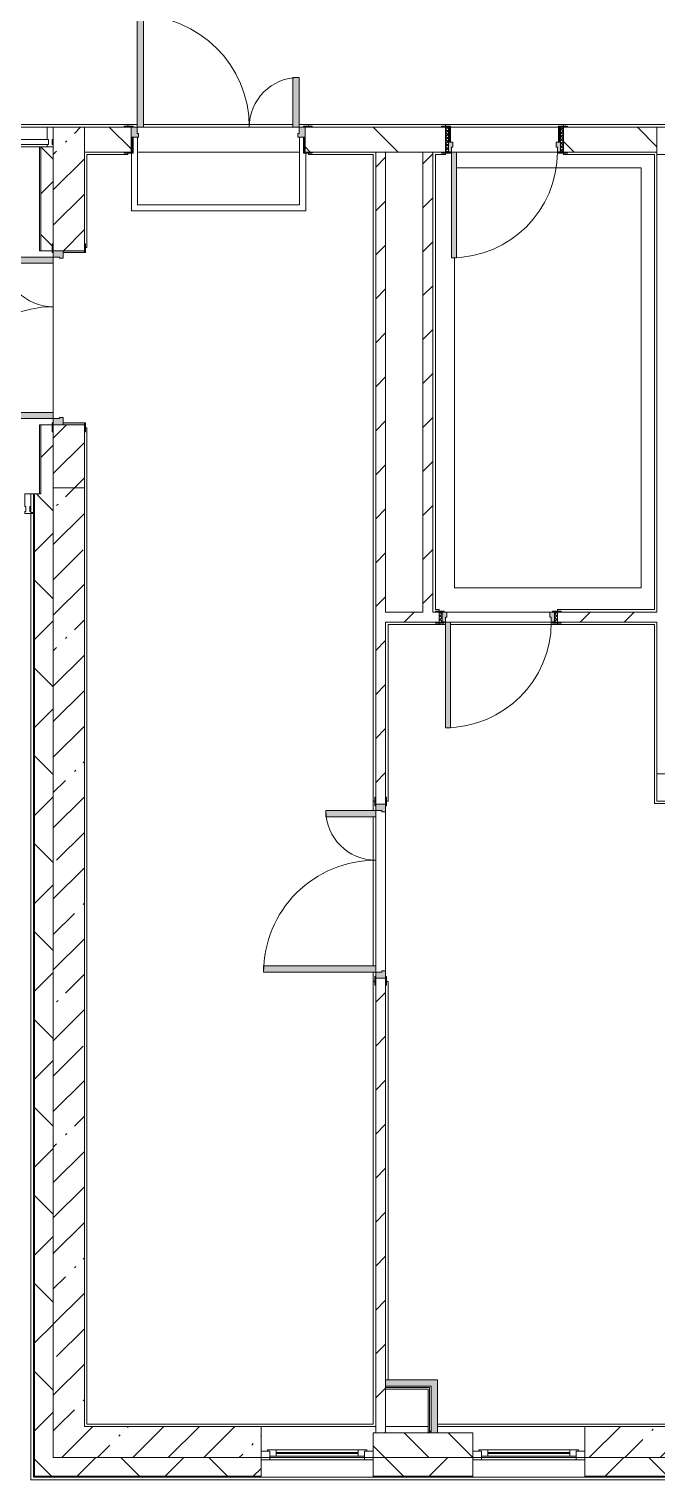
# Model space of a CAD drawing. Header units: millimetres. Extents: x -3708 to 187246, y -8553 to 29000.
# Drawn here: x 149401 to 154446, y -280 to 11389 of the extents above; entities that cross this region are included whole.
import ezdxf

# ---------------------------------------------------------------- set-up
doc = ezdxf.new("R2010")
doc.units = ezdxf.units.MM
for name, color, linetype, lineweight in [('A-DETL-1', 7, 'Continuous', 5), ('A-GLAZ-2', 7, 'Continuous', 5), ('A-GLAZ-CURT-2', 7, 'Continuous', 5), ('A-GLAZ-CWMG-2', 7, 'Continuous', 5), ('A-WALL', 7, 'Continuous', 9), ('A-WALL-2', 7, 'Continuous', 5), ('I-WALL-3', 7, 'Continuous', 5), ('S-COLS-2', 7, 'Continuous', 5)]:
    doc.layers.add(name, color=color, linetype=linetype, lineweight=lineweight)
for name, color, linetype, lineweight, true_color in [('A-DOOR-4', 7, 'Continuous', 5, 0xaaaaaa), ('A-DOOR-5', 7, 'Continuous', 5, 0xe2e2e2), ('A-DOOR-FRAM-3', 7, 'Continuous', 5, 0xe2e2e2), ('A-DOOR-FRAM-4', 7, 'Continuous', 5, 0xaaaaaa), ('A-FLOR-1', 7, 'Continuous', 5, 0xaaaaaa), ('I-WALL-2', 7, 'Continuous', 9, 0xe7e7e7)]:
    doc.layers.add(name, color=color, linetype=linetype, lineweight=lineweight, true_color=true_color)
pattern_1 = [(45, (60236.27, 0), (-176.7767, 176.7767), [])]
pattern_2 = [(45, (60236.27, 0), (-353.5534, 353.5534), []), (135, (60236.27, 0), (-353.5534, -353.5534), [])]
pattern_3 = [(45, (60236.27, 0), (-285.1231, 285.1231), []), (45, (60521.4, 0), (-285.1231, 285.1231), [504.031, -100.806, 16.764, -84.042])]
pattern_4 = [(45, (60236.3, 0), (-530.33, 530.33), []), (135, (60236.3, 0), (-530.33, -530.33), [])]

# ---------------------------------------------------------------- blocks, each defined once
blk = doc.blocks.new('110_Дверь_СКБ_1Ст_Внутренняя1 - Д-8 950x2100h_охрана-31784688-1_7_1_птичка')
at = {"layer": 'A-DOOR-4'}
h = blk.add_hatch(dxfattribs=at)
h.set_pattern_fill('FP_114', color=256, style=0, pattern_type=2)
h.set_pattern_definition([(135, (1826.41, 164.685), (-14.14214, -14.14214), []), (225, (1826.41, 164.685), (14.14214, -14.14214), [])])
h.paths.add_polyline_path([(487.5, 100), (462.5, 100), (462.5, -100), (487.5, -100)])
at = {"layer": 'A-DOOR-5'}
h = blk.add_hatch(color=256, dxfattribs=at)
h.paths.add_polyline_path([(-437.5, 100), (-437.5, 20), (-402.5, 20), (-402.5, 60), (-412.5, 60), (-412.5, 100), (-422.5, 100)])
h.paths.add_polyline_path([(462.5, 100), (437.5, 100), (437.5, 60), (427.5, 60), (427.5, 20), (462.5, 20)])
at = {"layer": 'A-DOOR-FRAM-3'}
for points in [[(397.5, 950), (397.5, 100), (437.5, 100), (437.5, 950)], [(-432.5, 108), (-492.5, 108), (-492.5, 100), (-422.5, 100), (-422.5, 108)], [(-437.5, 20), (-437.5, -100), (-422.5, -100), (-422.5, 20)], [(462.5, 108), (447.5, 108), (447.5, 100), (517.5, 100), (517.5, 108), (467.5, 108)], [(447.5, 20), (447.5, -100), (462.5, -100), (462.5, 20)], [(-462.5, -100), (-492.5, -100), (-492.5, -108), (-422.5, -108), (-422.5, -100), (-437.5, -100)], [(487.5, -100), (447.5, -100), (447.5, -108), (517.5, -108), (517.5, -100)]]:
    blk.add_hatch(color=256, dxfattribs=at).paths.add_polyline_path(points)
at = {"layer": 'A-DOOR-FRAM-4'}
h = blk.add_hatch(dxfattribs=at)
h.set_pattern_fill('FP_115', color=256, style=0, pattern_type=2)
h.set_pattern_definition([(45, (-296.384, 164.685), (-14.1421, 14.1421), []), (135, (-296.384, 164.685), (-14.1421, -14.1421), [])])
h.paths.add_polyline_path([(-458.5, 100), (-462.5, 100), (-462.5, -100), (-437.5, -100), (-437.5, 100)])
at = {"layer": 'A-DOOR-4'}
for p, q in [((437.5, 950), (397.5, 950)), ((397.5, 950), (397.5, 100)), ((437.5, 100), (437.5, 950)), ((397.5, 100), (437.5, 100))]:
    blk.add_line(p, q, dxfattribs=at)
blk.add_arc((437.5, 100), 850, 90, 180, dxfattribs=at)
at = {"layer": 'A-DOOR-FRAM-4'}
for p, q in [((-422.5, 108), (-492.5, 108)), ((-492.5, 108), (-492.5, 100)), ((-492.5, 100), (-422.5, 100)), ((-437.5, 100), (-462.5, 100)), ((-462.5, 100), (-462.5, -100)), ((-412.5, 100), (-437.5, 100)), ((-437.5, 100), (-437.5, 20)), ((-437.5, -100), (-437.5, 100)), ((-422.5, 100), (-437.5, 100)), ((-437.5, 100), (-437.5, 99)), ((-437.5, 99), (-422.5, 99)), ((-437.5, 20), (-402.5, 20)), ((-422.5, 20), (-437.5, 20)), ((-437.5, 20), (-437.5, -100)), ((-422.5, 100), (-422.5, 108)), ((-422.5, 99), (-422.5, 100)), ((-422.5, -100), (-422.5, 20)), ((-412.5, 60), (-412.5, 100)), ((-402.5, 60), (-412.5, 60)), ((-402.5, 20), (-402.5, 60)), ((437.5, 60), (427.5, 60)), ((427.5, 60), (427.5, 20)), ((427.5, 20), (462.5, 20)), ((437.5, 100), (437.5, 60)), ((462.5, 100), (437.5, 100)), ((517.5, 108), (447.5, 108)), ((447.5, 108), (447.5, 100)), ((462.5, 100), (447.5, 100)), ((447.5, 100), (447.5, 99)), ((447.5, 100), (517.5, 100)), ((447.5, 99), (462.5, 99)), ((462.5, 20), (447.5, 20)), ((447.5, 20), (447.5, -100)), ((462.5, 20), (462.5, 100)), ((487.5, 100), (462.5, 100)), ((462.5, 100), (462.5, -100)), ((462.5, 99), (462.5, 100)), ((462.5, -100), (462.5, 20)), ((487.5, -100), (487.5, 100)), ((517.5, 100), (517.5, 108)), ((-422.5, -100), (-492.5, -100)), ((-492.5, -100), (-492.5, -108)), ((-492.5, -108), (-422.5, -108)), ((-462.5, -100), (-437.5, -100)), ((-437.5, -100), (-422.5, -100)), ((-422.5, -108), (-422.5, -100)), ((447.5, -100), (462.5, -100)), ((517.5, -100), (447.5, -100)), ((447.5, -100), (447.5, -108)), ((447.5, -108), (517.5, -108)), ((462.5, -100), (487.5, -100)), ((517.5, -108), (517.5, -100))]:
    blk.add_line(p, q, dxfattribs=at)
blk = doc.blocks.new('110_Дверь_СКБ_1Ст_Внутренняя1 - Д-8 950x2100h_охрана-32224770-1_7_1_птичка')
at = {"layer": 'A-DOOR-4'}
h = blk.add_hatch(dxfattribs=at)
h.set_pattern_fill('FP_116', color=256, style=0, pattern_type=2)
h.set_pattern_definition([(135, (1826.41, 104.685), (-14.14214, -14.14214), []), (225, (1826.41, 104.685), (14.14214, -14.14214), [])])
h.paths.add_polyline_path([(487, 40), (462, 40), (462, -40), (487, -40), (487, 40)])
at = {"layer": 'A-DOOR-5'}
h = blk.add_hatch(color=256, dxfattribs=at)
h.paths.add_polyline_path([(437, 40), (437, 0), (427, 0), (427, -40), (462, -40), (462, 40)])
h.paths.add_polyline_path([(-438, 40), (-438, -40), (-403, -40), (-403, 0), (-413, 0), (-413, 40), (-423, 40)])
at = {"layer": 'A-DOOR-FRAM-3'}
for points in [[(397, 890), (397, 40), (437, 40), (437, 890)], [(-493, 48), (-493, 40), (-423, 40), (-423, 48), (-463, 48)], [(462, 48), (447, 48), (447, 40), (517, 40), (517, 48), (467, 48)], [(-463, -40), (-493, -40), (-493, -48), (-423, -48), (-423, -40), (-438, -40)], [(487, -40), (447, -40), (447, -48), (517, -48), (517, -40), (487, -40)]]:
    blk.add_hatch(color=256, dxfattribs=at).paths.add_polyline_path(points)
at = {"layer": 'A-DOOR-FRAM-4'}
h = blk.add_hatch(dxfattribs=at)
h.set_pattern_fill('FP_117', color=256, style=0, pattern_type=2)
h.set_pattern_definition([(45, (-296.384, 104.685), (-14.1421, 14.1421), []), (135, (-296.384, 104.685), (-14.1421, -14.1421), [])])
h.paths.add_polyline_path([(-463, 40), (-463, -40), (-438, -40), (-438, 40)])
at = {"layer": 'A-DOOR-4'}
for p, q in [((437, 890), (397, 890)), ((397, 890), (397, 40)), ((437, 40), (437, 890)), ((397, 40), (437, 40))]:
    blk.add_line(p, q, dxfattribs=at)
blk.add_arc((437, 40), 850, 90, 180, dxfattribs=at)
at = {"layer": 'A-DOOR-FRAM-4'}
for p, q in [((-423, 48), (-493, 48)), ((-493, 48), (-493, 40)), ((-493, 40), (-423, 40)), ((-438, 40), (-463, 40)), ((-463, 40), (-463, -40)), ((-413, 40), (-438, 40)), ((-438, 40), (-438, -40)), ((-438, -40), (-438, 40)), ((-423, 40), (-438, 40)), ((-438, 40), (-438, 39)), ((-438, 39), (-423, 39)), ((-423, 40), (-423, 48)), ((-423, 39), (-423, 40)), ((-413, 0), (-413, 40)), ((-403, 0), (-413, 0)), ((-403, -40), (-403, 0)), ((437, 0), (427, 0)), ((427, 0), (427, -40)), ((437, 40), (437, 0)), ((462, 40), (437, 40)), ((517, 48), (447, 48)), ((447, 48), (447, 40)), ((462, 40), (447, 40)), ((447, 40), (447, 39)), ((447, 40), (517, 40)), ((447, 39), (462, 39)), ((462, -40), (462, 40)), ((487, 40), (462, 40)), ((462, 40), (462, -40)), ((462, 39), (462, 40)), ((487, -40), (487, 40)), ((517, 40), (517, 48)), ((-423, -40), (-493, -40)), ((-493, -40), (-493, -48)), ((-493, -48), (-423, -48)), ((-463, -40), (-438, -40)), ((-423, -39), (-438, -39)), ((-438, -39), (-438, -40)), ((-438, -40), (-403, -40)), ((-438, -40), (-423, -40)), ((-423, -40), (-423, -39)), ((-423, -48), (-423, -40)), ((427, -40), (462, -40)), ((462, -39), (447, -39)), ((447, -39), (447, -40)), ((447, -40), (462, -40)), ((517, -40), (447, -40)), ((447, -40), (447, -48)), ((447, -48), (517, -48)), ((462, -40), (462, -39)), ((462, -40), (487, -40)), ((517, -48), (517, -40))]:
    blk.add_line(p, q, dxfattribs=at)
blk = doc.blocks.new('110_Дверь_СКБ_2Ст - Д-5_п_ Из игровой в коридор-32215844-1_7_1_птичка')
at = {"layer": 'A-DOOR-5'}
for points in [[(-638, 940), (-638, 40), (-588, 40), (-588, 940)], [(612, 58), (612, 40), (662, 43), (662, 440), (612, 440), (612, 60)]]:
    blk.add_hatch(color=256, dxfattribs=at).paths.add_polyline_path(points)
h = blk.add_hatch(color=256, dxfattribs=at)
h.paths.add_polyline_path([(-688, 40), (-688, -40), (-628, -40), (-628, -10), (-638, -10), (-638, 40)])
h.paths.add_polyline_path([(652, -40), (712, -40), (712, 40), (662, 40), (662, -10), (652, -10), (652, -26)])
at = {"layer": 'A-DOOR-FRAM-3'}
for points in [[(-743, 40), (-672, 40), (-672, 48), (-743, 48)], [(698, 40), (768, 40), (768, 48), (698, 48), (698, 41)], [(-743, -48), (-672, -48), (-672, -40), (-743, -40)], [(698, -48), (768, -48), (768, -40), (698, -40), (698, -48)]]:
    blk.add_hatch(color=256, dxfattribs=at).paths.add_polyline_path(points)
at = {"layer": 'A-DOOR-4'}
for p, q in [((-638, 940), (-638, 40)), ((-588, 940), (-638, 940)), ((-588, 40), (-588, 940)), ((662, 440), (612, 440)), ((612, 440), (612, 40)), ((662, 40), (662, 440)), ((-638, 40), (-588, 40)), ((612, 40), (662, 40))]:
    blk.add_line(p, q, dxfattribs=at)
for centre, radius, start, end in [((-638, 40), 900, 0, 90), ((662, 40), 400, 90, 180)]:
    blk.add_arc(centre, radius, start, end, dxfattribs=at)
at = {"layer": 'A-DOOR-FRAM-4'}
for p, q in [((-672, 48), (-743, 48)), ((-743, 48), (-743, 40)), ((-743, 40), (-672, 40)), ((-638, 40), (-688, 40)), ((-688, 40), (-688, -40)), ((-672, 40), (-672, 48)), ((-638, -10), (-638, 40)), ((662, 40), (662, -10)), ((712, 40), (662, 40)), ((768, 48), (698, 48)), ((698, 48), (698, 40)), ((698, 40), (768, 40)), ((712, -40), (712, 40)), ((768, 40), (768, 48)), ((-672, -40), (-743, -40)), ((-743, -40), (-743, -48)), ((-743, -48), (-672, -48)), ((-688, -40), (-628, -40)), ((-672, -39), (-688, -39)), ((-688, -39), (-688, -40)), ((-688, -40), (-672, -40)), ((-672, -40), (-672, -39)), ((-672, -48), (-672, -40)), ((-628, -10), (-638, -10)), ((-628, -40), (-628, -10)), ((662, -10), (652, -10)), ((652, -10), (652, -40)), ((652, -40), (712, -40)), ((712, -39), (698, -39)), ((698, -39), (698, -40)), ((698, -40), (712, -40)), ((768, -40), (698, -40)), ((698, -40), (698, -48)), ((698, -48), (768, -48)), ((712, -40), (712, -39)), ((768, -48), (768, -40))]:
    blk.add_line(p, q, dxfattribs=at)
blk = doc.blocks.new('120_Окно_СКБ_1Ст - 120_Окно_СКБ_1Ст 900х2500_h_ с форточкой-22876038-1_7_1_птичка')
at = {"layer": 'A-GLAZ-2'}
for p, q in [((-450, -127), (-450, -57)), ((-450, -57), (-380, -57)), ((450, -57), (-450, -57)), ((-380, -57), (-380, -127)), ((380, -87), (-380, -87)), ((-380, -87), (-380, -127)), ((-330, -137), (-330, -87)), ((-330, -107), (330, -107)), ((330, -137), (330, -87)), ((380, -127), (380, -57)), ((380, -57), (450, -57)), ((380, -127), (380, -87)), ((450, -57), (450, -127)), ((-380, -127), (-450, -127)), ((-450, -127), (-400, -127)), ((-380, -127), (-400, -127)), ((-400, -127), (-400, -137)), ((-400, -137), (400, -137)), ((400, -137), (-400, -137)), ((330, -117), (-330, -117)), ((450, -127), (380, -127)), ((400, -127), (380, -127)), ((400, -127), (450, -127)), ((400, -137), (400, -127))]:
    blk.add_line(p, q, dxfattribs=at)
blk = doc.blocks.new('120_Окно_СКБ_1Ст - 120_Окно_СКБ_1Ст 900х2500_h_ с форточкой-V128-1_7_1_птичка')
at = {"layer": 'A-GLAZ-2'}
for p, q in [((-450, -127), (-450, -57)), ((-450, -57), (-380, -57)), ((450, -57), (-450, -57)), ((-380, -57), (-380, -127)), ((380, -87), (-380, -87)), ((-380, -87), (-380, -127)), ((-330, -137), (-330, -87)), ((-330, -107), (330, -107)), ((330, -137), (330, -87)), ((380, -127), (380, -57)), ((380, -57), (450, -57)), ((380, -127), (380, -87)), ((450, -57), (450, -127)), ((-380, -127), (-450, -127)), ((-450, -127), (-400, -127)), ((-380, -127), (-400, -127)), ((-400, -127), (-400, -137)), ((-400, -137), (400, -137)), ((400, -137), (-400, -137)), ((330, -117), (-330, -117)), ((450, -127), (380, -127)), ((400, -127), (380, -127)), ((400, -127), (450, -127)), ((400, -137), (400, -127))]:
    blk.add_line(p, q, dxfattribs=at)
blk = doc.blocks.new('110_Дверь_СКБ_2Ст - Д-2а_п_ Из коридора на лестницу-32215424-1_7_1_птичка')
at = {"layer": 'A-DOOR-5'}
for points in [[(-638, 229), (-638, 125), (-588, 125), (-588, 1025), (-638, 1025), (-638, 235)], [(612, 152), (612, 125), (662, 131), (662, 525), (612, 525), (612, 156)], [(698, -125), (712, -125), (712, 45), (698, 45), (698, -50)]]:
    blk.add_hatch(color=256, dxfattribs=at).paths.add_polyline_path(points)
h = blk.add_hatch(color=256, dxfattribs=at)
h.paths.add_polyline_path([(-688, 120), (-688, 45), (-628, 45), (-628, 75), (-638, 75), (-638, 125), (-688, 125)])
h.paths.add_polyline_path([(652, 45), (712, 45), (712, 125), (662, 125), (662, 75), (652, 75), (652, 57)])
at = {"layer": 'A-DOOR-FRAM-3'}
for points in [[(-743, 125), (-672, 125), (-672, 133), (-743, 133)], [(698, 128), (698, 125), (768, 125), (768, 133), (698, 130)], [(-688, -125), (-672, -125), (-672, 45), (-688, 45)], [(-743, -125), (-743, -133), (-672, -133), (-672, -125), (-732, -125)], [(698, -133), (768, -133), (768, -125), (698, -125)]]:
    blk.add_hatch(color=256, dxfattribs=at).paths.add_polyline_path(points)
at = {"layer": 'A-DOOR-4'}
for p, q in [((-638, 1025), (-638, 125)), ((-588, 1025), (-638, 1025)), ((-588, 125), (-588, 1025)), ((662, 525), (612, 525)), ((612, 525), (612, 125)), ((662, 125), (662, 525)), ((-638, 125), (-588, 125)), ((612, 125), (662, 125))]:
    blk.add_line(p, q, dxfattribs=at)
for centre, radius, start, end in [((-638, 125), 900, 0, 90), ((662, 125), 400, 90, 180)]:
    blk.add_arc(centre, radius, start, end, dxfattribs=at)
at = {"layer": 'A-DOOR-FRAM-4'}
for p, q in [((-672, 133), (-743, 133)), ((-743, 133), (-743, 125)), ((-743, 125), (-672, 125)), ((-638, 125), (-688, 125)), ((-688, 125), (-688, 45)), ((-672, 125), (-672, 133)), ((-638, 75), (-638, 125)), ((662, 125), (662, 75)), ((712, 125), (662, 125)), ((768, 133), (698, 133)), ((698, 133), (698, 125)), ((698, 125), (768, 125)), ((712, 45), (712, 125)), ((768, 125), (768, 133)), ((-688, 45), (-628, 45)), ((-672, 45), (-688, 45)), ((-688, 45), (-688, -125)), ((-672, -125), (-672, 45)), ((-628, 75), (-638, 75)), ((-628, 45), (-628, 75)), ((662, 75), (652, 75)), ((652, 75), (652, 45)), ((652, 45), (712, 45)), ((712, 45), (698, 45)), ((698, 45), (698, -125)), ((712, -125), (712, 45)), ((-672, -125), (-743, -125)), ((-743, -125), (-743, -133)), ((-743, -133), (-672, -133)), ((-688, -125), (-672, -125)), ((-672, -133), (-672, -125)), ((698, -125), (712, -125)), ((768, -125), (698, -125)), ((698, -125), (698, -133)), ((698, -133), (768, -133)), ((768, -133), (768, -125))]:
    blk.add_line(p, q, dxfattribs=at)
blk = doc.blocks.new('Прямоугольный импост - Импост структурный с накладкой - 160мм-22875586-1_7_1_птичка')
at = {"layer": 'A-GLAZ-CWMG-2'}
for p, q in [((-50, 0), (-50, 17)), ((-50, 17), (0, 17)), ((-40, 0), (-50, 0)), ((-40, -40), (-40, 0)), ((0, 0), (-10, 0)), ((-10, 0), (-10, -40)), ((0, 17), (0, 0)), ((-50, -140), (-50, -40)), ((-50, -40), (-40, -40)), ((-10, -40), (0, -40)), ((0, -40), (0, -140)), ((0, -140), (-50, -140))]:
    blk.add_line(p, q, dxfattribs=at)
blk = doc.blocks.new('Прямоугольный импост - Импост структурный с накладкой - 160мм Темный-V130-1_7_1_птичка')
at = {"layer": 'A-GLAZ-CWMG-2'}
for p, q in [((-50, 0), (-50, 17)), ((-50, 17), (0, 17)), ((-40, 0), (-50, 0)), ((-40, -40), (-40, 0)), ((0, 0), (-10, 0)), ((-10, 0), (-10, -40)), ((0, 17), (0, 0)), ((-50, -140), (-50, -40)), ((-50, -40), (-40, -40)), ((-10, -40), (0, -40)), ((0, -40), (0, -140)), ((0, -140), (-50, -140))]:
    blk.add_line(p, q, dxfattribs=at)
blk = doc.blocks.new('Системная панель - Стекло - 40мм-32474674-1_7_1_птичка')
at = {"layer": 'A-GLAZ-CURT-2'}
h = blk.add_hatch(dxfattribs=at)
h.set_pattern_fill('FP_155', color=256, style=0, pattern_type=2)
h.set_pattern_definition([(45, (-88935, -9960), (-1414.214, 1414.214), [1000, -3000]), (45, (-89935, -10460), (-1414.214, 1414.214), [3000, -1000]), (45, (-87935, -10960), (-1414.214, 1414.214), [1000, -3000])])
h.paths.add_polyline_path([(885, 0), (885, 40), (-885, 40), (-885, 0), (875, 0)])
for p, q in [((885, 40), (-885, 40)), ((-885, 40), (-885, 0)), ((-885, 0), (885, 0)), ((885, 0), (885, 40))]:
    blk.add_line(p, q, dxfattribs=at)
blk = doc.blocks.new('Прямоугольный импост - Импост структурный с накладкой - 160мм Темный-32475581-1_7_1_птичка')
at = {"layer": 'A-GLAZ-CWMG-2'}
for p, q in [((89310, 10600), (87560, 10600)), ((89250, 10443), (87560, 10443))]:
    blk.add_line(p, q, dxfattribs=at)
blk = doc.blocks.new('110_Дверь_СКБ_2Ст - Д-2а_п_ Из коридора на лестницу-32215207-1_7_1_птичка')
at = {"layer": 'A-DOOR-5'}
for points in [[(-599, 100), (-588, 100), (-588, 1000), (-638, 1000), (-638, 100)], [(662, 100), (662, 500), (612, 500), (612, 100)], [(712, -100), (712, 20), (698, 20), (698, -100), (704, -100)]]:
    blk.add_hatch(color=256, dxfattribs=at).paths.add_polyline_path(points)
h = blk.add_hatch(color=256, dxfattribs=at)
h.paths.add_polyline_path([(-638, 20), (-628, 20), (-628, 50), (-638, 50), (-638, 100), (-688, 100), (-684, 20)])
h.paths.add_polyline_path([(662, 20), (712, 20), (712, 100), (662, 100), (662, 50), (652, 50), (652, 20)])
at = {"layer": 'A-DOOR-FRAM-3'}
for points in [[(-672, 100), (-672, 108), (-742, 108), (-742, 100), (-688, 100)], [(-673, -100), (-672, -100), (-672, 20), (-688, 20), (-685, -100)], [(712, 100), (768, 100), (768, 108), (698, 108), (698, 100)], [(-712, -108), (-672, -108), (-673, -100), (-742, -100), (-742, -108)], [(712, -108), (768, -107), (768, -100), (698, -100), (703, -108)]]:
    blk.add_hatch(color=256, dxfattribs=at).paths.add_polyline_path(points)
at = {"layer": 'A-DOOR-4'}
for p, q in [((-638, 1000), (-638, 100)), ((-588, 1000), (-638, 1000)), ((-588, 100), (-588, 1000)), ((662, 500), (612, 500)), ((612, 500), (612, 100)), ((662, 100), (662, 500)), ((-638, 100), (-588, 100)), ((612, 100), (662, 100))]:
    blk.add_line(p, q, dxfattribs=at)
for centre, radius, start, end in [((-638, 100), 900, 0, 90), ((662, 100), 400, 90, 180)]:
    blk.add_arc(centre, radius, start, end, dxfattribs=at)
at = {"layer": 'A-DOOR-FRAM-4'}
for p, q in [((-672, 108), (-742, 108)), ((-742, 108), (-742, 100)), ((-742, 100), (-672, 100)), ((-638, 100), (-688, 100)), ((-688, 100), (-688, 20)), ((-688, 20), (-628, 20)), ((-672, 20), (-688, 20)), ((-688, 20), (-688, -100)), ((-672, 100), (-672, 108)), ((-672, -100), (-672, 20)), ((-638, 50), (-638, 100)), ((-628, 50), (-638, 50)), ((-628, 20), (-628, 50)), ((662, 50), (652, 50)), ((652, 50), (652, 20)), ((652, 20), (712, 20)), ((662, 100), (662, 50)), ((712, 100), (662, 100)), ((768, 108), (698, 108)), ((698, 108), (698, 100)), ((698, 100), (768, 100)), ((712, 20), (698, 20)), ((698, 20), (698, -100)), ((712, 20), (712, 100)), ((712, -100), (712, 20)), ((768, 100), (768, 108)), ((-672, -100), (-742, -100)), ((-742, -100), (-742, -108)), ((-742, -108), (-672, -108)), ((-688, -100), (-672, -100)), ((-672, -108), (-672, -100)), ((698, -100), (712, -100)), ((768, -100), (698, -100)), ((698, -100), (698, -108)), ((698, -108), (768, -108)), ((768, -108), (768, -100))]:
    blk.add_line(p, q, dxfattribs=at)
blk = doc.blocks.new('BSC_Колонна _Прямоугольная - 250х900-V138-1_7_1_птичка')
at = {"layer": 'S-COLS-2'}
h = blk.add_hatch(dxfattribs=at)
h.set_pattern_fill('FP_158', color=256, style=0, pattern_type=2)
h.set_pattern_definition([(45, (-94080, -25), (-285.1231, 285.1231), []), (45, (-93794.88, -25), (-285.1231, 285.1231), [504.031, -100.806, 16.764, -84.042])])
h.paths.add_polyline_path([(-290, -125), (450, -125), (450, 125), (-450, 125), (-450, -125)])
for p, q in [((450, 125), (-450, 125)), ((-450, 125), (-450, -125)), ((450, -125), (450, 125)), ((-450, -125), (450, -125))]:
    blk.add_line(p, q, dxfattribs=at)

msp = doc.modelspace()

# ---------------------------------------------------------------- hatches: boundary and pattern name
at = {"layer": 'A-WALL-2'}
h = msp.add_hatch(dxfattribs=at)
h.set_pattern_fill('FP_111', color=256, style=0, pattern_type=2)
h.set_pattern_definition(pattern_2)
h.paths.add_polyline_path([(145046.3, 7500), (145236.3, 7500), (145236.3, 7520), (145206.3, 7520), (145206.3, 7650), (144944.3, 7650), (144944.3, 7500), (145036.3, 7500)])
h.paths.add_polyline_path([(149416.3, 7500), (149438.3, 7500), (149438.3, 7650), (149416.3, 7650), (149416.3, 7520)])
h = msp.add_hatch(dxfattribs=at)
h.set_pattern_fill('FP_111', color=256, style=0, pattern_type=2)
h.set_pattern_definition(pattern_2)
h.paths.add_polyline_path([(149486.3, -100), (149596.3, -100), (149596.3, 7500), (149496.3, 7500), (149495.7, 7650), (149446.3, 7650), (149446.3, -100)])
h = msp.add_hatch(dxfattribs=at)
h.set_pattern_fill('FP_93', color=256, style=0, pattern_type=2)
h.set_pattern_definition([(135, (60236.27, 0), (-176.7767, -176.7767), [])])
h.paths.add_polyline_path([(183966.3, -100), (183966.3, 100), (183766.3, 100), (183766.3, -100)])
h.paths.add_polyline_path([(169821.5, -100), (170066.3, -100), (170066.3, 100), (169716.3, 100), (169716.3, -100), (169806.3, -100)])
h.paths.add_polyline_path([(152168.4, -100), (152966.3, -100), (152966.3, 100), (152166.3, 100), (152166.3, -100)])
h.paths.add_polyline_path([(155016.3, -100), (155016.3, 100), (154766.3, 100), (154766.3, -100)])
h.paths.add_polyline_path([(170966.3, -100), (171866.3, -100), (171866.3, 100), (170966.3, 100), (170966.3, -55)])
h.paths.add_polyline_path([(181366.3, -100), (181466.3, -100), (181466.3, 100), (181366.3, 100), (181366.3, -11)])
h.paths.add_polyline_path([(157341.3, -100), (158341.3, -100), (158341.3, 100), (157341.3, 100)])
h.paths.add_polyline_path([(179566.3, -100), (179566.3, 100), (179066.3, 100), (179066.3, -100), (179112.6, -100)])
h.paths.add_polyline_path([(161066.3, -100), (161966.3, -100), (161966.3, 100), (161066.3, 100), (161066.3, 82.2)])
h.paths.add_polyline_path([(173916.3, -100), (173916.3, 100), (173666.3, 100), (173666.3, -100)])
h.paths.add_polyline_path([(163116.3, -100), (163116.3, 100), (162866.3, 100), (162866.3, -100)])
h.paths.add_polyline_path([(165416.3, -100), (166466.3, -100), (166466.3, 100), (165416.3, 100), (165416.3, -27.9)])
h.paths.add_polyline_path([(177254.4, -100), (177266.3, -100), (177266.3, 100), (176216.3, 100), (176216.3, -100), (176325.3, -100)])
h = msp.add_hatch(dxfattribs=at)
h.set_pattern_fill('FP_111', color=256, style=0, pattern_type=2)
h.set_pattern_definition(pattern_2)
h.paths.add_polyline_path([(149446.3, -250), (151266.3, -250), (151266.3, -100), (149446.3, -100)])
h.paths.add_polyline_path([(180970.9, -250), (181466.3, -250), (181466.3, -100), (180466.3, -100), (180466.3, -250)])
h.paths.add_polyline_path([(183966.3, -250), (185316.3, -250), (185316.3, -100), (183766.3, -100), (183766.3, -250)])
h.paths.add_polyline_path([(170966.3, -250), (171866.3, -250), (171866.3, -100), (170966.3, -100), (170966.3, -210)])
h.paths.add_polyline_path([(170066.3, -250), (170066.3, -100), (169716.3, -100), (169716.3, -250), (169821.5, -250)])
h.paths.add_polyline_path([(172766.3, -250), (173916.3, -250), (173916.3, -100), (172766.3, -100), (172766.3, -210)])
h.paths.add_polyline_path([(167586.3, -250), (168266.3, -250), (168266.3, -100), (167366.3, -100), (167366.3, -250), (167466.3, -250)])
h.paths.add_polyline_path([(176216.3, -250), (177266.3, -250), (177266.3, -100), (176216.3, -100), (176216.3, -210)])
h.paths.add_polyline_path([(178166.3, -250), (179566.3, -250), (179566.3, -100), (178166.3, -100), (178166.3, -210)])
h.paths.add_polyline_path([(155016.3, -250), (155016.3, -100), (153866.3, -100), (153866.3, -250), (154026.6, -250)])
h.paths.add_polyline_path([(166105.1, -250), (166466.3, -250), (166466.3, -100), (165416.3, -100), (165416.3, -250)])
h.paths.add_polyline_path([(157316.3, -250), (158366.3, -250), (158366.3, -100), (157316.3, -100), (157316.3, -210)])
h.paths.add_polyline_path([(162388.6, -250), (163116.3, -250), (163116.3, -100), (161066.3, -100), (161066.3, -250), (161459.5, -250)])
h.paths.add_polyline_path([(159266.3, -250), (160166.3, -250), (160166.3, -100), (159266.3, -100), (159266.3, -210)])
h.paths.add_polyline_path([(152168.4, -250), (152966.3, -250), (152966.3, -100), (152166.3, -100), (152166.3, -250)])
at = {"layer": 'I-WALL-2'}
for points in [[(152681.3, 475), (152682.3, 475), (152680.8, 525), (152266.3, 521), (152266.3, 475), (152632.3, 475)], [(152682.3, 100), (152681.3, 475), (152632.3, 475), (152632.3, 100)]]:
    msp.add_hatch(color=256, dxfattribs=at).paths.add_polyline_path(points)
at = {"layer": 'I-WALL-3'}
h = msp.add_hatch(dxfattribs=at)
h.set_pattern_fill('FP_92', color=256, style=0, pattern_type=2)
h.set_pattern_definition(pattern_3)
h.paths.add_polyline_path([(149596.3, 7700), (149846.3, 7700), (149846.3, 8206.1), (149596.3, 8206.1), (149596.3, 7988)])
h.paths.add_polyline_path([(149646.3, 9606.1), (149846.3, 9606.1), (149846.3, 10600), (149596.3, 10600), (149596.3, 9606.1), (149602.4, 9606.1)])
h = msp.add_hatch(dxfattribs=at)
h.set_pattern_fill('FP_110', color=256, style=0, pattern_type=2)
h.set_pattern_definition([(135, (60236.27, 0), (-353.5534, -353.5534), [])])
h.paths.add_polyline_path([(165746.3, 10400), (167366.3, 10400), (167366.3, 10600), (165331.3, 10600), (165331.3, 10400), (165361.3, 10400)])
h.paths.add_polyline_path([(161866.3, 10400), (163881.3, 10400), (163881.3, 10600), (161846.3, 10600), (161846.3, 10400)])
h.paths.add_polyline_path([(152566.3, 10400), (152746.3, 10400), (152746.3, 10600), (151621.3, 10600), (151621.3, 10400), (152266.3, 10400)])
h.paths.add_polyline_path([(150196.3, 10400), (150221.3, 10400), (150221.3, 10600), (149846.3, 10600), (149846.3, 10400), (150166.3, 10400)])
h.paths.add_polyline_path([(154426.3, 10400), (154446.3, 10400), (154446.3, 10600), (153696.3, 10600), (153696.3, 10400), (154026.6, 10400)])
h = msp.add_hatch(dxfattribs=at)
h.set_pattern_fill('FP_111', color=256, style=0, pattern_type=2)
h.set_pattern_definition(pattern_2)
h.paths.add_polyline_path([(149505.4, 7500), (149596.3, 7500), (149596.3, 8151.1), (149588.3, 8151.1), (149588.3, 8206.1), (149496.3, 8206.1), (149496.3, 7500)])
h.paths.add_polyline_path([(149496.3, 9606.1), (149588.3, 9609.1), (149589.7, 9661.1), (149596.3, 9661.1), (149596.3, 10443), (149496.3, 10443), (149496.3, 9628.9)])
h = msp.add_hatch(dxfattribs=at)
h.set_pattern_fill('FP_109', color=256, style=0, pattern_type=2)
h.set_pattern_definition(pattern_1)
h.paths.add_polyline_path([(152186.3, 100), (152266.3, 100), (152266.3, 3755), (152186.3, 3755), (152186.3, 130)])
h.paths.add_polyline_path([(152266.3, 5155), (152266.3, 10400), (152186.3, 10400), (152186.3, 5155), (152236.3, 5155)])
h = msp.add_hatch(dxfattribs=at)
h.set_pattern_fill('FP_109', color=256, style=0, pattern_type=2)
h.set_pattern_definition(pattern_1)
h.paths.add_polyline_path([(152646.3, 6700), (152646.3, 10400), (152566.3, 10400), (152566.3, 6700)])
h = msp.add_hatch(dxfattribs=at)
h.set_pattern_fill('FP_92', color=256, style=0, pattern_type=2)
h.set_pattern_definition(pattern_3)
h.paths.add_polyline_path([(149596.3, 150), (149846.3, 150), (149845.6, 7700), (149596.3, 7700), (149596.3, 2944.1)])
h = msp.add_hatch(dxfattribs=at)
h.set_pattern_fill('FP_109', color=256, style=0, pattern_type=2)
h.set_pattern_definition(pattern_1)
h.paths.add_polyline_path([(152696.3, 6620), (152696.3, 6700), (152266.3, 6700), (152266.3, 6620), (152666.3, 6620)])
h.paths.add_polyline_path([(154426.3, 6620), (154446.3, 6620), (154446.3, 6700), (153646.3, 6700), (153646.3, 6620), (154026.6, 6620)])
h = msp.add_hatch(dxfattribs=at)
h.set_pattern_fill('FP_203', color=256, style=0, pattern_type=2)
h.set_pattern_definition(pattern_4)
h.paths.add_polyline_path([(152607.3, 100), (152619.8, 100), (152619.8, 450), (152607.3, 450), (152607.3, 137.6)])
h = msp.add_hatch(dxfattribs=at)
h.set_pattern_fill('FP_203', color=256, style=0, pattern_type=2)
h.set_pattern_definition(pattern_4)
h.paths.add_polyline_path([(152619.8, 100), (152632.3, 100), (152630.5, 462.5), (152619.8, 459.4), (152619.8, 139.8)])
h = msp.add_hatch(dxfattribs=at)
h.set_pattern_fill('FP_92', color=256, style=0, pattern_type=2)
h.set_pattern_definition(pattern_3)
h.paths.add_polyline_path([(150310.2, -100), (151266.3, -100), (151266.3, 150), (149596.3, 150), (149596.3, -100), (149846.3, -100)])

# ---------------------------------------------------------------- linework, layer by layer
at = {"layer": 'A-DETL-1'}
for p, q in [((154319.7, 10273.7), (152836.3, 10273.7)), ((154319.7, 6893.7), (154319.7, 10273.7)), ((152819.7, 9550), (152819.7, 6893.7)), ((152819.7, 6893.7), (154319.7, 6893.7))]:
    msp.add_line(p, q, dxfattribs=at)
at = {"layer": 'A-FLOR-1'}
for p, q in [((147746.3, 10620), (150271.3, 10620)), ((150271.3, 10620), (150196.3, 10620)), ((150196.3, 10620), (150196.3, 10608)), ((151521.3, 10620), (150321.3, 10620)), ((150321.3, 10620), (151521.3, 10620)), ((151646.3, 10620), (151571.3, 10620)), ((151571.3, 10620), (157635.3, 10620)), ((151646.3, 10608), (151646.3, 10620)), ((153696.3, 10620), (152746.3, 10620)), ((152746.3, 10620), (152746.3, 10608)), ((153696.3, 10608), (153696.3, 10620)), ((150273.9, 9976), (150273.9, 10520)), ((151573.9, 10520), (151573.9, 9976)), ((150196.3, 10392), (150196.3, 10380)), ((150223.9, 10392), (150223.9, 9926)), ((151623.9, 9926), (151623.9, 10392)), ((151646.3, 10380), (151646.3, 10392)), ((152746.3, 10392), (152746.3, 10380)), ((153696.3, 10380), (153696.3, 10392)), ((150196.3, 10380), (149866.3, 10380)), ((149866.3, 10380), (149866.3, 9631.1)), ((152166.3, 10380), (151646.3, 10380)), ((152166.3, 10380), (152166.3, 5105)), ((152746.3, 10380), (152666.3, 10380)), ((152666.3, 10380), (152666.3, 6720)), ((154426.3, 10380), (153696.3, 10380)), ((154426.3, 6720), (154426.3, 10380)), ((150223.9, 9926), (151623.9, 9926)), ((151573.9, 9976), (150273.9, 9976)), ((149866.3, 9631.1), (149854.3, 9631.1)), ((149596.3, 8306.1), (149596.3, 9506.1)), ((149854.3, 8181.1), (149866.3, 8181.1)), ((149866.3, 8181.1), (149866.3, 170)), ((149406.3, 7520), (149416.3, 7520)), ((152666.3, 6720), (152696.3, 6720)), ((152696.3, 6720), (152696.3, 6708)), ((153646.3, 6708), (153646.3, 6720)), ((153646.3, 6720), (154426.3, 6720)), ((152746.3, 6600), (152286.3, 6600)), ((152286.3, 6600), (152286.3, 5180)), ((152696.3, 6612), (152696.3, 6600)), ((154426.3, 6600), (152786.3, 6600)), ((153646.3, 6600), (153646.3, 6612)), ((154426.3, 5160), (154426.3, 6600)), ((152178.3, 5180), (152166.3, 5180)), ((152286.3, 5180), (152274.3, 5180)), ((159946.3, 5160), (154426.3, 5160)), ((152166.3, 3855), (152166.3, 5055)), ((152166.3, 3805), (152166.3, 170)), ((152166.3, 3730), (152178.3, 3730)), ((152274.3, 3730), (152286.3, 3730)), ((152286.3, 3730), (152286.3, 525)), ((149866.3, 170), (152166.3, 170)), ((152682.3, 170), (157296.3, 170))]:
    msp.add_line(p, q, dxfattribs=at)
at = {"layer": 'A-WALL'}
for p, q in [((149846.3, 10600), (149846.3, 10400)), ((154446.3, 10600), (154446.3, 10400)), ((149496.3, 10443), (149496.3, 9606.1)), ((149596.3, 10443), (149596.3, 9661.1)), ((149596.3, 9661.1), (149596.3, 10443)), ((152266.3, 10400), (152186.3, 10400)), ((152646.3, 10400), (152566.3, 10400)), ((149496.3, 8206.1), (149496.3, 7650)), ((149596.3, 8151.1), (149596.3, 7700)), ((149596.3, 7700), (149596.3, 8151.1)), ((149438.3, 7650), (149438.3, 7492)), ((149443.3, 7650), (149443.3, -253)), ((149446.3, 7650), (149446.3, -250)), ((149496.3, 7650), (149486.3, 7650)), ((149596.3, 7500), (149596.3, 7650)), ((149416.3, 7500), (149438.3, 7500)), ((149416.3, 7497), (149438.3, 7497)), ((154446.3, 5400), (154526.3, 5400)), ((152632.3, 475), (152266.3, 475)), ((152632.3, 100), (152632.3, 475)), ((152619.8, 462.5), (152266.3, 462.5)), ((152619.8, 100), (152619.8, 462.5)), ((152186.3, 100), (152266.3, 100)), ((152166.3, -100), (152966.3, -100)), ((152966.3, -100), (152166.3, -100)), ((149443.3, -253), (151266.3, -253)), ((149446.3, -250), (151266.3, -250)), ((152166.3, -250), (152966.3, -250)), ((152166.3, -253), (152966.3, -253)), ((153866.3, -250), (155016.3, -250)), ((153866.3, -253), (155016.3, -253))]:
    msp.add_line(p, q, dxfattribs=at)
at = {"layer": 'A-WALL-2'}
for p, q in [((149486.3, 7650), (149416.3, 7650)), ((149416.3, -280), (149416.3, 7650)), ((149438.3, 7492), (149416.3, 7492)), ((149438.3, 7492), (149438.3, -258)), ((152186.3, 100), (152166.3, 100)), ((152166.3, 100), (152166.3, -258)), ((152966.3, 100), (152266.3, 100)), ((152966.3, -258), (152966.3, 100)), ((152166.3, -100), (149596.3, -100)), ((151266.3, -258), (151266.3, -100)), ((152966.3, -100), (153866.3, -100)), ((153866.3, -100), (153866.3, -258)), ((168266.3, -280), (149416.3, -280)), ((149438.3, -258), (152966.3, -258)), ((152966.3, -258), (168266.3, -258))]:
    msp.add_line(p, q, dxfattribs=at)
at = {"layer": 'I-WALL-3'}
for p, q in [((149596.3, 10600), (149596.3, 10443)), ((150166.3, 10600), (149596.3, 10600)), ((150321.3, 10600), (151521.3, 10600)), ((152716.3, 10600), (151676.3, 10600)), ((152786.3, 10600), (153656.3, 10600)), ((158736.3, 10600), (153726.3, 10600)), ((149596.3, 10443), (149486.3, 10443)), ((149486.3, 10443), (149486.3, 9606.1)), ((149846.3, 9661.1), (149846.3, 10400)), ((149846.3, 10400), (150166.3, 10400)), ((151573.9, 10400), (150273.9, 10400)), ((151676.3, 10400), (152186.3, 10400)), ((152186.3, 10400), (152186.3, 5210)), ((152266.3, 6700), (152266.3, 10400)), ((152266.3, 10400), (152566.3, 10400)), ((152566.3, 10400), (152566.3, 6700)), ((152646.3, 6700), (152646.3, 10400)), ((152646.3, 10400), (152716.3, 10400)), ((153646.3, 10400), (152836.3, 10400)), ((153726.3, 10400), (154446.3, 10400)), ((154446.3, 10400), (154446.3, 6700)), ((154446.3, 10380), (161846.3, 10380)), ((149486.3, 9606.1), (149588.3, 9606.1)), ((149588.3, 8206.1), (149486.3, 8206.1)), ((149486.3, 8206.1), (149486.3, 7650)), ((149846.3, 150), (149846.3, 8151.1)), ((149596.3, 7700), (149846.3, 7700)), ((149596.3, 7700), (149596.3, -100)), ((149596.3, 7650), (149596.3, 7700)), ((152566.3, 6700), (152266.3, 6700)), ((152666.3, 6700), (152646.3, 6700)), ((152756.3, 6700), (153586.3, 6700)), ((154446.3, 6700), (153676.3, 6700)), ((152266.3, 6620), (152666.3, 6620)), ((152266.3, 5210), (152266.3, 6620)), ((153596.3, 6620), (152786.3, 6620)), ((153676.3, 6620), (154446.3, 6620)), ((154446.3, 6620), (154446.3, 5180)), ((154446.3, 5180), (159866.3, 5180)), ((152186.3, 3855), (152186.3, 5055)), ((152266.3, 5095), (152266.3, 3815)), ((152186.3, 3700), (152186.3, 100)), ((152266.3, 100), (152266.3, 3700)), ((152682.3, 525), (152266.3, 525)), ((152682.3, 100), (152682.3, 525)), ((152266.3, 450), (152607.3, 450)), ((152607.3, 450), (152607.3, 100)), ((152186.3, 150), (149846.3, 150)), ((151266.3, -100), (151266.3, 150)), ((152266.3, 150), (152607.3, 150)), ((152682.3, 150), (153866.3, 150)), ((149596.3, -100), (152166.3, -100)), ((153866.3, -100), (152966.3, -100))]:
    msp.add_line(p, q, dxfattribs=at)

# ---------------------------------------------------------------- block references
at = {"layer": 'A-DOOR-4'}
msp.add_blockref('110_Дверь_СКБ_2Ст - Д-2а_п_ Из коридора на лестницу-32215207-1_7_1_птичка', (150908.8, 10500), dxfattribs=at)
for name, p, rotation in [('110_Дверь_СКБ_1Ст_Внутренняя1 - Д-8 950x2100h_охрана-31784688-1_7_1_птичка', (153233.8, 10500), 180), ('110_Дверь_СКБ_2Ст - Д-2а_п_ Из коридора на лестницу-32215424-1_7_1_птичка', (149721.3, 8893.6), 90), ('110_Дверь_СКБ_1Ст_Внутренняя1 - Д-8 950x2100h_охрана-32224770-1_7_1_птичка', (153183.8, 6660), 180), ('110_Дверь_СКБ_2Ст - Д-5_п_ Из игровой в коридор-32215844-1_7_1_птичка', (152226.3, 4442.5), 89.99999999999991)]:
    msp.add_blockref(name, p, dxfattribs=dict(at, rotation=rotation))
at = {"layer": 'A-GLAZ-2', "rotation": 180}
for name, p in [('120_Окно_СКБ_1Ст - 120_Окно_СКБ_1Ст 900х2500_h_ с форточкой-22876038-1_7_1_птичка', (151716.3, -175)), ('120_Окно_СКБ_1Ст - 120_Окно_СКБ_1Ст 900х2500_h_ с форточкой-V128-1_7_1_птичка', (153416.3, -175))]:
    msp.add_blockref(name, p, dxfattribs=at)
at = {"layer": 'A-GLAZ-CURT-2'}
msp.add_blockref('Системная панель - Стекло - 40мм-32474674-1_7_1_птичка', (148671.3, 10460), dxfattribs=at)
at = {"layer": 'A-GLAZ-CWMG-2'}
msp.add_blockref('Прямоугольный импост - Импост структурный с накладкой - 160мм Темный-32475581-1_7_1_птичка', (60236.3, 0), dxfattribs=at)
at = {"layer": 'A-GLAZ-CWMG-2', "extrusion": (0, 0, -1), "rotation": 180}
for name, p in [('Прямоугольный импост - Импост структурный с накладкой - 160мм Темный-V130-1_7_1_птичка', (-149596.3, 10460)), ('Прямоугольный импост - Импост структурный с накладкой - 160мм-22875586-1_7_1_птичка', (-149416.3, 7510))]:
    msp.add_blockref(name, p, dxfattribs=at)
at = {"layer": 'S-COLS-2'}
msp.add_blockref('BSC_Колонна _Прямоугольная - 250х900-V138-1_7_1_птичка', (154316.3, 25), dxfattribs=at)

doc.saveas('drawing.dxf')
